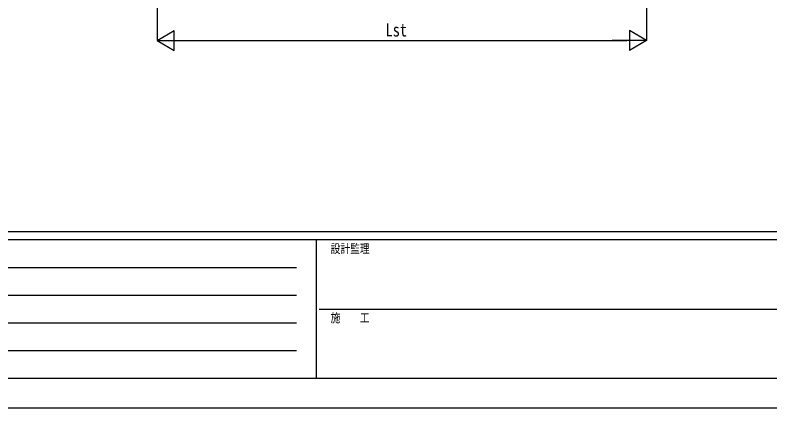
# Model space of a CAD drawing. Units: millimetres, scale not verified. Extents: x -14718 to 14718, y -10395 to 10395.
# Drawn here: x -7234 to -549, y -10395 to -6918 of the extents above; entities that cross this region are included whole.
import ezdxf
from ezdxf.enums import TextEntityAlignment as Align

# ---------------------------------------------------------------- set-up
doc = ezdxf.new("R2010")
doc.units = ezdxf.units.MM
doc.header["$LTSCALE"] = 40
doc.layers.add('0-6_YKK_D', color=6, linetype='Continuous')
doc.layers.add('0-7_YKK_ZWAK', color=7, linetype='Continuous')
doc.styles.add('ＭＳ ゴシック', font='')
doc.styles.get('ＭＳ ゴシック').set_extended_font_data('MS Gothic')

msp = doc.modelspace()

# ---------------------------------------------------------------- linework, layer by layer
at = {"layer": '0-6_YKK_D'}
for p, q in [((-5977.08, -5643.58), (-5977.08, -7143.58)), ((-1641.08, -5644.58), (-1641.08, -7143.58)), ((-5977.08, -7142.58), (-5825.52, -7055.08)), ((-5825.52, -7230.08), (-5825.52, -7055.08)), ((-1641.08, -7142.58), (-1792.63, -7055.08)), ((-1792.63, -7055.08), (-1792.63, -7230.08)), ((-5977.08, -7142.58), (-5825.52, -7230.08)), ((-5977.08, -7142.58), (-5673.97, -7142.58)), ((-5802.08, -7142.58), (-1816.08, -7142.58)), ((-1641.08, -7142.58), (-1944.18, -7142.58)), ((-1641.08, -7142.58), (-1792.63, -7230.08))]:
    msp.add_line(p, q, dxfattribs=at)
at = {"layer": '0-7_YKK_ZWAK'}
for p, q in [((13632.57, -8837.5), (-13667.43, -8837.5)), ((-4567.43, -8907.5), (-13667.43, -8907.5)), ((-4567.43, -8907.5), (-4567.43, -10132.5)), ((-17.43, -8907.5), (-4567.43, -8907.5)), ((-13518.68, -9152.5), (-4742.43, -9152.5)), ((-13518.68, -9397.5), (-4742.43, -9397.5)), ((-4541.18, -9520), (-17.43, -9520)), ((-13518.68, -9642.5), (-4742.43, -9642.5)), ((-13518.68, -9887.5), (-4742.43, -9887.5)), ((-13667.43, -10132.5), (-4567.43, -10132.5)), ((-4567.43, -10132.5), (-17.43, -10132.5))]:
    msp.add_line(p, q, dxfattribs=at)
msp.add_lwpolyline([(-14717.5, -10395), (14717.5, -10395), (14717.5, 10395), (-14717.5, 10395)], close=True, dxfattribs=at)

# ---------------------------------------------------------------- texts
at = {"layer": '0-6_YKK_D', "style": 'ＭＳ ゴシック', "width": 0.8}
msp.add_text('Lst', height=115.5, dxfattribs=at).set_placement((-3951.88, -7141.58), align=Align.BOTTOM_LEFT)
at = {"layer": '0-7_YKK_ZWAK', "style": 'ＭＳ ゴシック', "width": 0.8}
for s, p in [('設計監理', (-4439.1, -9047.5)), ('施\u3000\u3000工', (-4439.1, -9660))]:
    msp.add_text(s, height=76.98, dxfattribs=at).set_placement(p, align=Align.BOTTOM_LEFT)

doc.saveas('drawing.dxf')
